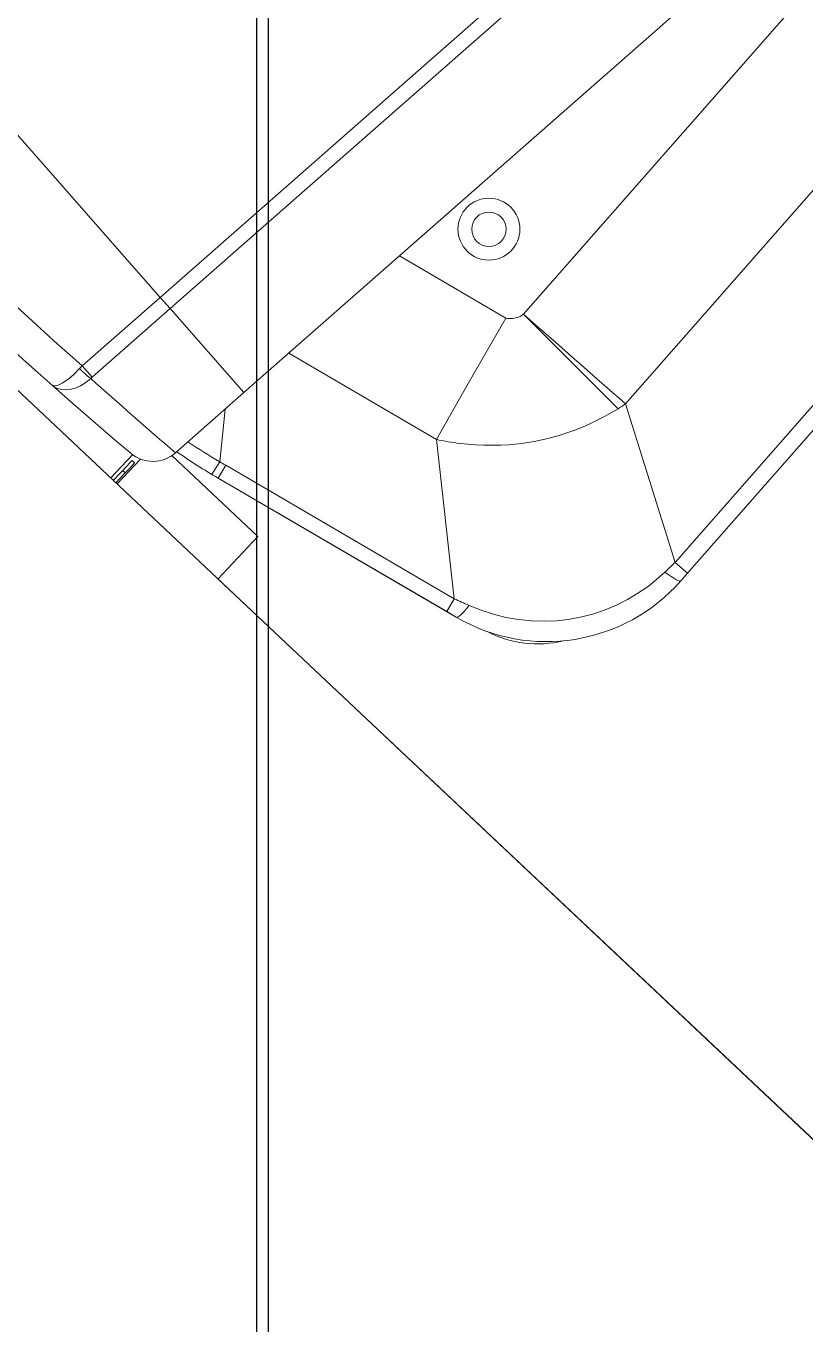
# Model space of a CAD drawing. Header units: millimetres. Extents: x 2822564 to 2991989, y -324396 to -253399.
# Drawn here: x 2862592.3 to 2862690.4, y -309590.1 to -309426.5 of the extents above; entities that cross this region are included whole.
import ezdxf

# ---------------------------------------------------------------- set-up
doc = ezdxf.new("R2010")
doc.units = ezdxf.units.MM
doc.linetypes.add('12017_XPLAN_GROUND$0$HIDDEN', pattern=[0.375, 0.25, -0.125])
doc.linetypes.add('DASHDOT', pattern=[1, 0.5, -0.25, 0, -0.25])
doc.layers.add('AX', color=1, linetype='DASHDOT')
doc.layers.add('LAF Detail', color=7, linetype='Continuous')
doc.layers.add('coton tak bazo', color=191, linetype='Continuous', lineweight=5)
doc.layers.add('KATCHIN', color=253, linetype='12017_XPLAN_GROUND$0$HIDDEN', lineweight=5)

# ---------------------------------------------------------------- blocks, each defined once
blk = doc.blocks.new('fff')
at = {"layer": 'coton tak bazo', "ltscale": 0.4666667938232422}
for p, q in [((-0.8750843762646715, 0.5810840345836824), (-1.433469814263594, 0.09002945178647781)), ((-0.8717674246982726, 0.5810840345836823), (-1.432023279025982, 0.08838457400918087)), ((-0.8469317181704732, 0.5810840345836824), (-1.42119232323512, 0.07606853416259529))]:
    blk.add_line(p, q, dxfattribs=at)
at = {"layer": 'coton tak bazo', "ltscale": 0.3033333361419687}
blk.add_line((-1.690648710566719, 0.2989462089113526), (-1.309095306437033, -0.06044314894116992), dxfattribs=at)
at = {"layer": 'coton tak bazo', "ltscale": 0.09048194885253906}
blk.add_line((-1.536722370031358, 0.2074394615728647), (-1.433469814263594, 0.09002945178647781), dxfattribs=at)
blk.add_line((-1.536722370031358, 0.2074394615728647), (-1.433469814263594, 0.09002945178647781), dxfattribs=at)
at = {"layer": 'coton tak bazo', "ltscale": 0.09464294082442844}
blk.add_line((-1.257378316204068, 0.1973098797202226), (-1.365287882536956, 0.07442033897129224), dxfattribs=at)
at = {"layer": 'coton tak bazo', "ltscale": 0.1102464735703377}
blk.add_line((-1.232314659314045, 0.1943440551809312), (-1.358015135882497, 0.05119416712577241), dxfattribs=at)
at = {"layer": 'coton tak bazo', "ltscale": 0.1102462353886916}
blk.add_line((-1.230494749373728, 0.1927457497997719), (-1.356195414007855, 0.0495965741477416), dxfattribs=at)
at = {"layer": 'coton tak bazo', "ltscale": 0.0776243741799027}
blk.add_line((-1.291726607990452, 0.1883693650924338), (-1.380232490659772, 0.08757807015177299), dxfattribs=at)
at = {"layer": 'coton tak bazo', "ltscale": 0.010456447525455}
blk.add_line((-1.382804405641092, 0.08699203485861695), (-1.398406952206735, 0.09610465956026115), dxfattribs=at)
at = {"layer": 'coton tak bazo', "ltscale": 0.008805656433105468}
for p, q in [((-1.433469814263594, 0.09002945178647781), (-1.444896096519511, 0.0799809665457662)), ((-1.432023279025982, 0.08838457400918087), (-1.443449559887085, 0.0783360888463055))]:
    blk.add_line(p, q, dxfattribs=at)
at = {"layer": 'coton tak bazo', "ltscale": 0.001267623901367188}
for p, q in [((-1.433469814263594, 0.09002945178647781), (-1.432023279025982, 0.08838457400918087)), ((-1.433469814263594, 0.09002945178647781), (-1.432023279025982, 0.08838457400918087)), ((-1.443449559887085, 0.0783360888463055), (-1.444896096519511, 0.0799809665457662))]:
    blk.add_line(p, q, dxfattribs=at)
at = {"layer": 'coton tak bazo', "ltscale": 0.009491348266601562}
blk.add_line((-1.432023279025982, 0.08838457400918087), (-1.42119232323512, 0.07606853416259529), dxfattribs=at)
blk.add_line((-1.432023279025982, 0.08838457400918087), (-1.42119232323512, 0.07606853416259529), dxfattribs=at)
at = {"layer": 'coton tak bazo'}
for p, q in [((-1.380259279890699, 0.08755363322061943), (-1.380647705336634, 0.08730158204451599)), ((-1.380232054935882, 0.08757757491318191), (-1.380259279890699, 0.08755363322061943)), ((-1.388324202484346, 0.07740111643561076), (-1.382804405641092, 0.08699203485861695)), ((-1.38250488653873, 0.08693942239773633), (-1.382804405641092, 0.08699203485861695)), ((-1.382173466755473, 0.0869253986897649), (-1.38250488653873, 0.08693942239773633)), ((-1.381782620865128, 0.08695310133439876), (-1.382173466755473, 0.0869253986897649)), ((-1.381374102167174, 0.087030580675729), (-1.381782620865128, 0.08695310133439876)), ((-1.380985473147431, 0.08715113827912835), (-1.381374102167174, 0.087030580675729)), ((-1.380647705336634, 0.08730158204451599), (-1.380985473147431, 0.08715113827912835)), ((-1.447009337315832, 0.07801193761369368), (-1.447844905055908, 0.07745532134252531)), ((-1.446136064959228, 0.07874128566022037), (-1.447009337315832, 0.07801193761369368)), ((-1.445275679279723, 0.07959009613025159), (-1.446136064959228, 0.07874128566022037)), ((-1.443649077622553, 0.0781492179834255), (-1.444364171861485, 0.07754844053665816)), ((-1.448847880986278, 0.07684102026060202), (-1.449354089723216, 0.07719554202281309)), ((-1.449193935398878, 0.07710376327733998), (-1.449354089723216, 0.07719554202281309)), ((-1.448946736440523, 0.07706922083130635), (-1.449193935398878, 0.07710376327733998)), ((-1.448711354444911, 0.07709802293679224), (-1.448946736440523, 0.07706922083130635)), ((-1.44849575490066, 0.07668017623549239), (-1.448847880986278, 0.07684102026060202)), ((-1.448446077360407, 0.0771741832593984), (-1.448711354444911, 0.07709802293679224)), ((-1.447955272776007, 0.07653223487104499), (-1.44849575490066, 0.07668017623549239)), ((-1.447844905055908, 0.07745532134252531), (-1.448446077360407, 0.0771741832593984)), ((-1.447377200325723, 0.076478799012901), (-1.447955272776007, 0.07653223487104499)), ((-1.446773008911314, 0.07651943652040971), (-1.447377200325723, 0.076478799012901)), ((-1.445952356081441, 0.07671619950339709), (-1.446773008911314, 0.07651943652040971)), ((-1.445140203731639, 0.07706437038543246), (-1.445952356081441, 0.07671619950339709)), ((-1.444364171861485, 0.07754844053665816), (-1.445140203731639, 0.07706437038543246)), ((-1.393002774633455, 0.06920484044393899), (-1.388324202484346, 0.07740111643561076)), ((-1.368377267011021, 0.07256461533200692), (-1.370496700863731, 0.07151097155928088)), ((-1.366384147477882, 0.07371697488641615), (-1.368377267011021, 0.07256461533200692)), ((-1.372735126775382, 0.07057916050386087), (-1.373872566132495, 0.07017315857849177)), ((-1.371604057604091, 0.07102784129563516), (-1.372735126775382, 0.07057916050386087)), ((-1.370496700863731, 0.07151097155928088), (-1.371604057604091, 0.07102784129563516)), ((-1.387255152628377, 0.06841665150135956), (-1.389536673301864, 0.06862585214667383)), ((-1.380542054891674, 0.06863377169399887), (-1.38240419685174, 0.06844544588986057)), ((-1.378684817794552, 0.06892399911718217), (-1.380542054891674, 0.06863377169399887)), ((-1.376843086481814, 0.06931470688450037), (-1.378684817794552, 0.06892399911718217)), ((-1.375027896203975, 0.06980496903747108), (-1.376843086481814, 0.06931470688450037)), ((-1.373872566132495, 0.07017315857849177), (-1.375027896203975, 0.06980496903747108)), ((-1.386025593696395, 0.0683620519063135), (-1.387255152628377, 0.06841665150135956)), ((-1.384780512709992, 0.06834919348770874), (-1.386025593696395, 0.0683620519063135)), ((-1.38359562205471, 0.06837732855834244), (-1.384780512709992, 0.06834919348770874)), ((-1.38240419685174, 0.06844544588986057), (-1.38359562205471, 0.06837732855834244)), ((-1.42582128232974, 0.06424485476165498), (-1.425071449959982, 0.06538707088405638)), ((-1.425071449959982, 0.06538707088405638), (-1.424725990940937, 0.06593402990274921)), ((-1.425941044027955, 0.06410354325243695), (-1.42594011399535, 0.06410348368584401)), ((-1.42594011399535, 0.06410348368584401), (-1.42593682767718, 0.06410373983196882)), ((-1.42593682767718, 0.06410373983196882), (-1.425932927478116, 0.06410629220618341)), ((-1.425932927478116, 0.06410629220618341), (-1.425922037315403, 0.06411586898657429)), ((-1.425922037315403, 0.06411586898657429), (-1.42582128232974, 0.06424485476165498)), ((-1.360731837098301, 0.04866810923936649), (-1.359537570278717, 0.04973417041683731)), ((-1.363464275111859, 0.04665753732252675), (-1.361986441562175, 0.04767714758475083)), ((-1.361986441562175, 0.04767714758475083), (-1.360731837098301, 0.04866810923936649)), ((-1.366606149274258, 0.04493736194514691), (-1.365006800035159, 0.04574343170249573)), ((-1.365006800035159, 0.04574343170249573), (-1.363464275111859, 0.04665753732252675)), ((-1.388218815807347, 0.04488286494681493), (-1.386457911198209, 0.04416666758483034)), ((-1.386457911198209, 0.04416666758483034), (-1.384653297648245, 0.04357844595394367)), ((-1.369949380696831, 0.04366774842212562), (-1.368256381075474, 0.04424455154499396)), ((-1.368256381075474, 0.04424455154499396), (-1.366606149274258, 0.04493736194514691)), ((-1.384653297648245, 0.04357844595394367), (-1.3828152182144, 0.04312235900081524)), ((-1.3828152182144, 0.04312235900081524), (-1.380951551309867, 0.04279938022680529)), ((-1.380951551309867, 0.04279938022680529), (-1.379072598163369, 0.04261273862380621)), ((-1.379072598163369, 0.04261273862380621), (-1.377186791476457, 0.04256204103275485)), ((-1.377186791476457, 0.04256204103275485), (-1.375304304030661, 0.04264887493968667)), ((-1.375304304030661, 0.04264887493968667), (-1.373433382295662, 0.04287213421368963)), ((-1.373433382295662, 0.04287213421368963), (-1.371677960769054, 0.04320976254358605)), ((-1.371677960769054, 0.04320976254358605), (-1.369949380696831, 0.04366774842212562))]:
    blk.add_line(p, q, dxfattribs=at)
at = {"layer": 'coton tak bazo', "ltscale": 0.01133846992454388}
blk.add_line((-1.366384147477882, 0.07371697488641615), (-1.380232054935882, 0.08757757491318191), dxfattribs=at)
at = {"layer": 'coton tak bazo', "ltscale": 0.01449482372066917}
blk.add_line((-1.393002774633455, 0.06920484044393899), (-1.414631247265041, 0.08183671188948549), dxfattribs=at)
at = {"layer": 'coton tak bazo', "ltscale": 0.007721900939941406}
blk.add_line((-1.42119232323512, 0.07606853416259529), (-1.431212315624083, 0.06725676532926245), dxfattribs=at)
at = {"layer": 'coton tak bazo', "ltscale": 0.01408460568220614}
blk.add_line((-1.358015135882497, 0.05119416712577241), (-1.365287882536956, 0.07442033897129224), dxfattribs=at)
at = {"layer": 'coton tak bazo', "ltscale": 0.004492287174705041}
blk.add_line((-1.424725990940937, 0.06593402990274921), (-1.423933493599742, 0.07365614298518153), dxfattribs=at)
at = {"layer": 'coton tak bazo', "ltscale": 0.01358891378762928}
blk.add_line((-1.390383652003729, 0.04586972169715375), (-1.393002774633455, 0.06920484044393899), dxfattribs=at)
at = {"layer": 'coton tak bazo', "ltscale": 0.002718948483244321}
blk.add_line((-1.440744279472923, 0.06355821498323977), (-1.437523433472295, 0.06697882505842445), dxfattribs=at)
at = {"layer": 'coton tak bazo', "ltscale": 0.01001007041270869}
blk.add_line((-1.431759010605833, 0.06683831736342022), (-1.419167597373601, 0.05497845157832471), dxfattribs=at)
at = {"layer": 'coton tak bazo', "ltscale": 0.001749877312643144}
blk.add_line((-1.440354682074325, 0.0631915574896521), (-1.438281210114563, 0.06539246903469603), dxfattribs=at)
at = {"layer": 'coton tak bazo', "ltscale": 0.002913906415105021}
blk.add_line((-1.436351568875065, 0.0663380194614881), (-1.439804344701865, 0.06267306618743362), dxfattribs=at)
at = {"layer": 'coton tak bazo', "ltscale": 0.0002827702725919126}
blk.add_line((-1.437582552988109, 0.0661192416557913), (-1.43722689185471, 0.065784187139861), dxfattribs=at)
at = {"layer": 'coton tak bazo', "ltscale": 0.001269826960625791}
blk.add_line((-1.424972928848442, 0.06353022364923544), (-1.423865188748548, 0.06542434386694607), dxfattribs=at)
at = {"layer": 'coton tak bazo', "ltscale": 0.0224384595555571}
blk.add_line((-1.390383652003729, 0.04586972169715375), (-1.423865188748548, 0.06542434386694607), dxfattribs=at)
at = {"layer": 'coton tak bazo', "ltscale": 0.001166533503834553}
blk.add_line((-1.438593810446962, 0.06430206919584064), (-1.439975897783653, 0.06283470258011947), dxfattribs=at)
at = {"layer": 'coton tak bazo', "ltscale": 0.0003007813200548016}
blk.add_line((-1.438972159969567, 0.06465842927982934), (-1.438593810446962, 0.06430206919584064), dxfattribs=at)
at = {"layer": 'coton tak bazo', "ltscale": 0.02243924371224723}
blk.add_line((-1.391490274418391, 0.0439748285539), (-1.424972928848442, 0.06353022364923544), dxfattribs=at)
at = {"layer": 'coton tak bazo', "ltscale": 0.02338553642085357}
blk.add_line((-1.424972928848442, 0.06353022364923544), (-1.390078218026369, 0.04315023453228684), dxfattribs=at)
at = {"layer": 'coton tak bazo', "ltscale": 0.004946761777264459}
blk.add_line((-1.419167597373601, 0.05497845157832471), (-1.425028928774955, 0.04875646088091184), dxfattribs=at)
at = {"layer": 'coton tak bazo', "ltscale": 0.001401334388466212}
blk.add_line((-1.358015135882497, 0.05119416712577241), (-1.356195414007855, 0.0495965741477416), dxfattribs=at)
at = {"layer": 'coton tak bazo', "ltscale": 0.0008530135858157252}
blk.add_line((-1.356195661640123, 0.04959635651826622), (-1.357167949203833, 0.04848849658854093), dxfattribs=at)
at = {"layer": 'coton tak bazo', "ltscale": 0.09216655512542463}
blk.add_line((-1.309089554634726, -0.06043721268237129), (-1.425022989345965, 0.04876168424569827), dxfattribs=at)
at = {"layer": 'coton tak bazo', "ltscale": 0.001269886363779557}
blk.add_line((-1.390383652003729, 0.04586972169715375), (-1.391490274418391, 0.0439748285539), dxfattribs=at)
at = {"layer": 'coton tak bazo', "ltscale": 0.0009462927101557535}
blk.add_line((-1.390078218026369, 0.04315023453228684), (-1.391490274418391, 0.0439748285539), dxfattribs=at)
at = {"layer": 'coton tak bazo'}
for radius in [0.004536000019311899, 0.002520000010728833]:
    blk.add_circle((-1.385303486727471, 0.100026189389685), radius, dxfattribs=at)
for centre, radius, start, end in [((-1.034230854817271, 0.5452333270760308), 0.6256088549803148, 212.8288072703986, 229.8291959125934), ((-1.034230854817271, 0.5452333270760308), 0.6205688549588569, 214.0919004668128, 228.566102669793), ((-13.87712931502786, -14.12228308300172), 18.92333264608903, 48.60962283603522, 48.66991293110151), ((-1.432490640343089, 0.06754499251747825), 0.01756555248452742, 134.9299806599347, 136.7068133913967), ((-1.440582043098372, 0.07507389550007315), 0.004343584992836832, 131.3185281569649, 134.9242159980902), ((-0.9943727187422127, 0.5785770835045155), 0.67251545632912, 228.0829555828414, 229.4915113356228), ((-1.387058200551097, 0.1071032324705085), 0.03926976094521153, 301.7676015428492, 303.6679898719535), ((-1.379834830000674, 0.1435559716566846), 0.08966804646325968, 236.4344054878319, 239.9580180929048), ((-1.384595610927653, 0.1088317268296884), 0.04050857200472097, 258.021122725794, 262.9937258555196), ((-1.434540698711074, 0.07104151845156026), 0.005039986954804311, 229.8290524933095, 311.3290905738207), ((-1.379220119632297, 0.1418677798591794), 0.09072000038623801, 235.1642293373952, 239.7134085198054), ((-1.379170057580796, 0.1419346283478519), 0.09080299448585999, 235.1623783725246, 239.7074457985733), ((-1.383146846179039, 0.1351253593823567), 0.0807232553177973, 238.9971880954126, 239.7070701282614), ((-1.488238527940456, 0.1854687901318149), 0.1870505988657165, 313.4764257905407, 314.1224825101614), ((-1.376861238028695, 0.0657813286291638), 0.0262078627142531, 239.7131626393113, 318.7136577538596), ((-1.310978502039525, 0.2172083088139772), 0.1888443407262711, 245.1350624654619, 245.8568973245724), ((-1.378128359063693, 0.05537529701404675), 0.01612800006868769, 242.6211088686337, 283.4940571279692)]:
    blk.add_arc(centre, radius, start, end, dxfattribs=at)
for centre, major_axis, ratio, start_param, end_param in [((-1.44509561388033, 0.07979409523740733), (0.001777716066597804, -0.001786395971917849), 0.1077328101636981, 4.719355851092254, 5.762593651876848), ((-1.438608790983545, 0.06431610766255924), (0.001382334199659871, 0.001467584214546866), 0.0104193281519456, 4.712388980384633, 6.283185307179575), ((-1.43827350249441, 0.06538520192038338), (0.0006913847549777718, 0.0007335446083810642), 0.01041932815194562, 6.283185307179564, 7.853981633974405), ((-1.364742347908485, 0.05513953591632659), (0.007574398779795855, -0.006651039019360106), 0.09281212595683787, 5.548160134639011, 6.28318531744102), ((-1.384994806522581, 0.05185439620204335), (-0.005083658797146726, -0.008704379671453292), 0.1114387723099112, 9.896122799066746e-08, 0.7097239991385106)]:
    blk.add_ellipse(centre, major_axis=major_axis, ratio=ratio, start_param=start_param, end_param=end_param, dxfattribs=at)
blk = doc.blocks.new('Surgery Zone')
at = {"layer": 'KATCHIN', "color": 85, "ltscale": 1.1, "true_color": 0x58ba48}
blk.add_circle((1610637.799317755, -562746.6739985349, 1.200298341608669e-08), 2200, dxfattribs=at)
at = {"layer": 'coton tak bazo', "xscale": 860.0000000000005, "yscale": 860.0000000000005, "zscale": 860.0000000000005, "rotation": 180}
blk.add_blockref('fff', (1610029.188587715, -564186.8777287796, -0.0004825459414850194), dxfattribs=at)
blk = doc.blocks.new('LAF')
at = {"layer": 'LAF Detail', "color": 3, "linetype": 'Continuous', "lineweight": 25}
for p, q in [((1297.5, 611.9761245897971), (1650.205286413431, 611.9761245897971)), ((1650.559421624057, 610.5761245898902), (1297.5, 610.5761245898902))]:
    blk.add_line(p, q, dxfattribs=at)

msp = doc.modelspace()

# ---------------------------------------------------------------- block references
at = {"layer": 'AX', "rotation": 180}
msp.add_blockref('Surgery Zone', (4473871.154045874, -873724.9914073851, -4.47119803216979e-06), dxfattribs=at)

# ---------------------------------------------------------------- next in the draw order: block references
at = {"color": 1, "rotation": 89.99999999999999}
msp.add_blockref('LAF', (2863233.354728119, -310990.117408969, -4.459195048753703e-06), dxfattribs=at)

doc.saveas('drawing.dxf')
